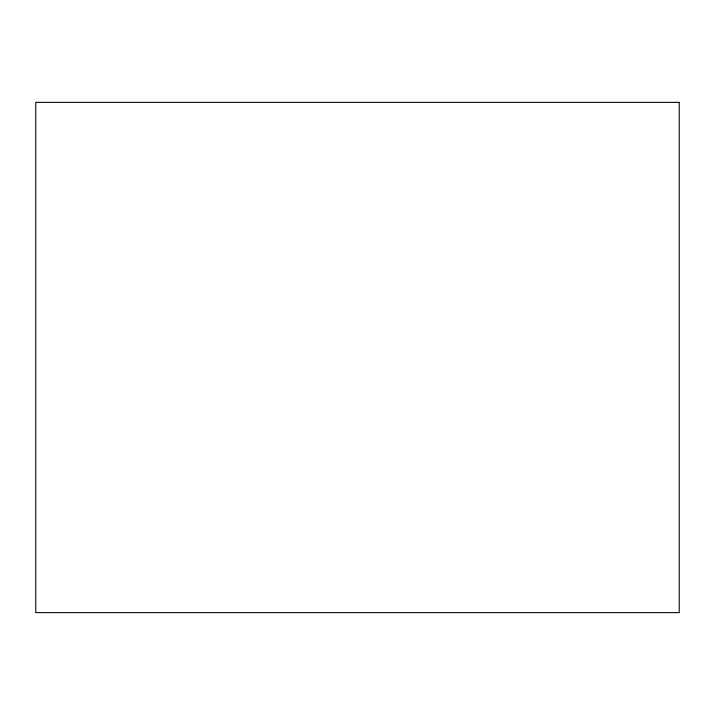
<?xml version="1.0" encoding="UTF-8"?>
<svg xmlns="http://www.w3.org/2000/svg" width="715" height="715" viewBox="0 0 715 715"><rect width="100%" height="100%" fill="white"/><g stroke="black" fill="none" stroke-linecap="round" stroke-linejoin="round"><path stroke-width="1.07" d="M679.25 102.37L35.75 102.37L35.75 612.63L679.25 612.63L679.25 102.37"/></g></svg>
